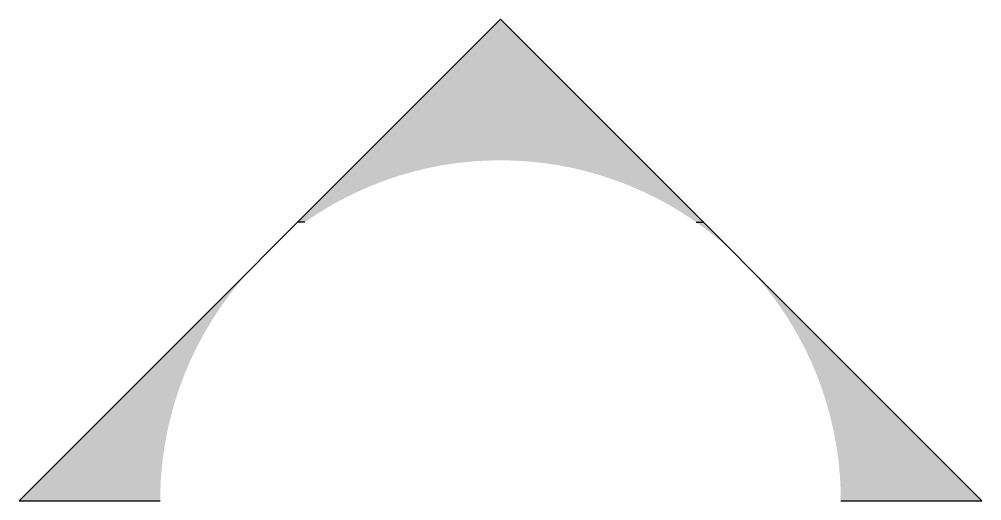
# Model space of a CAD drawing. Header units: millimetres. Extents: x 5.29 to 6.99, y 4.79 to 5.63.
import ezdxf

# ---------------------------------------------------------------- set-up
doc = ezdxf.new("R2010")
doc.units = ezdxf.units.MM
doc.header["$LTSCALE"] = 10

msp = doc.modelspace()

# ---------------------------------------------------------------- hatches: boundary and pattern name
h = msp.add_hatch(color=254)
h.paths.add_polyline_path([(5.7154, 5.2105), (5.2911, 4.7863), (5.5397, 4.7863, -0.198912)])
h.paths.add_polyline_path([(6.1397, 5.6348), (5.782, 5.2771), (5.7946, 5.2771, -0.364487), (6.5639, 5.2105)])
h.paths.add_polyline_path([(6.5639, 5.2105, -0.198912), (6.7397, 4.7863), (6.9882, 4.7863)])

# ---------------------------------------------------------------- linework, layer by layer
at = {"color": 3}
for p, q in [((6.1397, 5.6348), (5.2911, 4.7863)), ((6.1397, 5.6348), (6.9882, 4.7863)), ((6.5639, 5.2105), (6.9882, 4.7863)), ((5.2911, 4.7863), (5.5397, 4.7863)), ((6.7397, 4.7863), (6.9882, 4.7863))]:
    msp.add_line(p, q, dxfattribs=at)
for p, q in [((5.7946, 5.2771), (5.782, 5.2771)), ((6.4847, 5.2771), (6.4973, 5.2771))]:
    msp.add_line(p, q)

doc.saveas('drawing.dxf')
